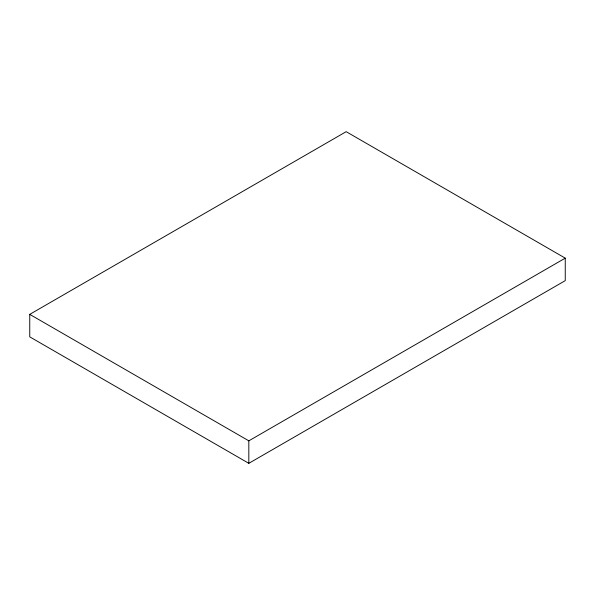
<?xml version="1.0" encoding="UTF-8"?>
<svg xmlns="http://www.w3.org/2000/svg" width="595" height="595" viewBox="0 0 595 595"><rect width="100%" height="100%" fill="white"/><g stroke="black" fill="none" stroke-linecap="round" stroke-linejoin="round"><path stroke-width="0.89" d="M29.75 314.361L346.178 131.673L565.25 258.148L565.25 280.639L248.822 463.327L29.75 336.852L29.75 314.361L248.822 440.843L565.25 258.148M248.822 440.843L248.822 463.327"/></g></svg>
